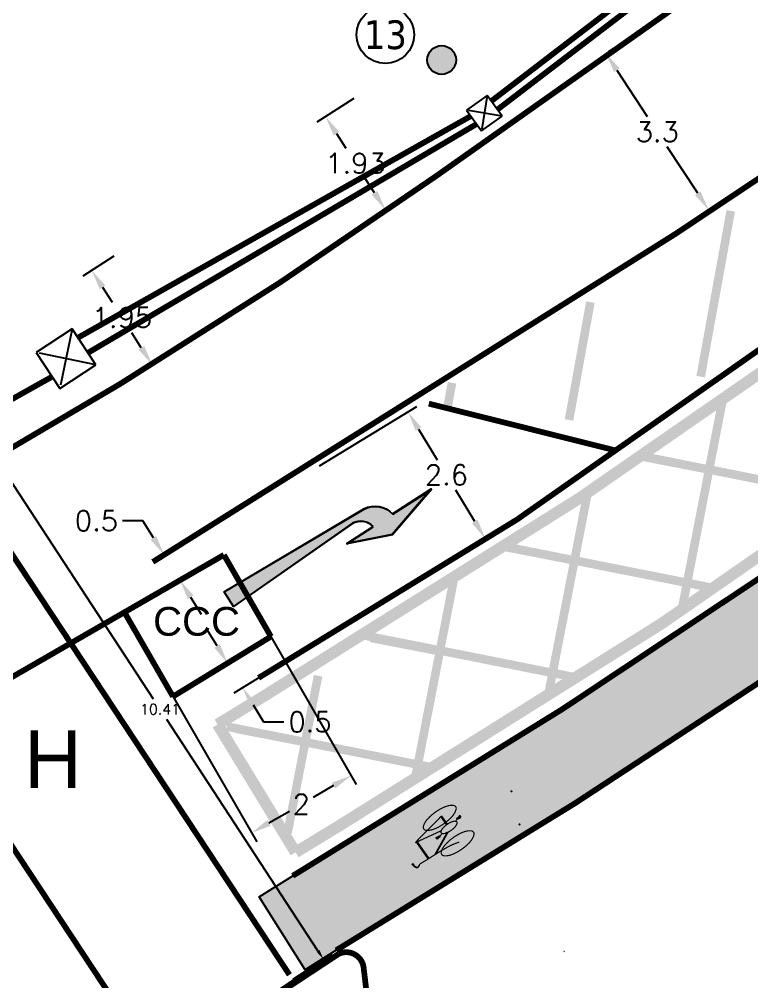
# Model space of a CAD drawing. Extents: x 375488 to 375825, y 165886 to 166087.
# Drawn here: x 375619.5 to 375632.26, y 165953.28 to 165970.04 of the extents above; entities that cross this region are included whole.
import ezdxf
from ezdxf.enums import TextEntityAlignment as Align

# ---------------------------------------------------------------- set-up
doc = ezdxf.new("R2010")
doc.units = 0
for name, pattern in [('1004', [6, 4, -2]), ('1010', [2, 1, -1]), ('1041', [2, 1, 0, 1]), ('1043', [2, 1, 0, 1]), ('1043_200', [100, 100, 0]), ('1055', [0.6, 0.1, -0.5]), ('DUCT1', [2, 1, -0.5, 0, -0.5])]:
    doc.linetypes.add(name, pattern=pattern)
doc.layers.get('0').update_dxf_attribs({"linetype": 'CONTINUOUS'})
for name, color, linetype in [('00-Prop', 7, 'CONTINUOUS'), ('00-Prop refreshed', 7, 'CONTINUOUS'), ('ducts', 3, 'CONTINUOUS'), ('ELEC LOOPS NEW', 1, 'CONTINUOUS'), ('Existing', 8, 'CONTINUOUS'), ('KTS_LINES_YEL', 50, 'CONTINUOUS'), ('LINES', 7, 'CONTINUOUS'), ('NUMBERS', 7, 'CONTINUOUS'), ('Rd Marks White new', 7, 'CONTINUOUS'), ('Rd Marks yellow new', 40, 'CONTINUOUS'), ('ROAD MARKINGS WHITE', 7, 'CONTINUOUS'), ('SETOUT DIMS', 1, 'CONTINUOUS'), ('SETOUT KERBS AND ISLAND', 170, 'CONTINUOUS'), ('SIGSnumbers', 7, 'CONTINUOUS')]:
    doc.layers.add(name, color=color, linetype=linetype)
doc.styles.add('KTS_tahoma', font='tahoma.ttf')
doc.styles.get("Standard").update_dxf_attribs({"font": 'romans.shx'})
doc.dimstyles.get("Standard").update_dxf_attribs({"dimtxt": 0.18, "dimasz": 0.18, "dimexe": 0.18, "dimexo": 0.0625, "dimgap": 0.09, "dimtad": 0, "dimtih": 1, "dimtoh": 1, "dimdec": 4, "dimzin": 0, "dimdsep": 46, "dimtxsty": 'Standard', "dimcen": 0.09, "dimadec": 0, "dimazin": 0, "dimtfac": 1, "dimtdec": 4, "dimtofl": 0, "dimtmove": 0, "dimatfit": 3, "dimfxl": 1, "dimtolj": 1, "dimtzin": 0, "dimarcsym": 0})

# ---------------------------------------------------------------- blocks, each defined once
blk = doc.blocks.new('JBOX8')
at = {"color": 0, "linetype": 'ByBlock'}
for p, q in [((0.375, 0.375), (-0.375, 0.375)), ((-0.375, 0.375), (-0.375, -0.375)), ((-0.375, 0.375), (0.375, -0.375)), ((0.375, 0.375), (-0.375, -0.375)), ((0.375, -0.375), (0.375, 0.375)), ((-0.375, -0.375), (0.375, -0.375))]:
    blk.add_line(p, q, dxfattribs=at)
blk = doc.blocks.new('poleno')
at = {"layer": 'NUMBERS'}
blk.add_circle((0, 0), 1, dxfattribs=at)
at = {"layer": 'NUMBERS', "style": 'KTS_tahoma'}
blk.add_attdef('NUMBER', text='', height=1, dxfattribs=at).set_placement((0, 0), align=Align.MIDDLE)
blk = doc.blocks.new('1038r4')
at = {"linetype": 'Continuous'}
h = blk.add_hatch(color=0, dxfattribs=at)
edge = h.paths.add_edge_path()
edge.add_arc((0.3584595799594155, 2.498570023968249), 0.302694016917024, 461.1355589381031, 535.2597760898309)
edge.add_line((0.0568008924702923, 2.523584102798047), (0.1500000000000199, 0))
edge.add_line((0.1500000000000199, 0), (-0.1499999999999915, 0))
edge.add_line((-0.1499999999999915, 0), (-0.04361041028478496, 2.826159134510711))
edge.add_arc((0.3581137717003315, 2.798517716250345), 0.4026740200150185, 458.29788334228203, 536.063855733046, ccw=False)
edge.add_line((0.3000000000000114, 3.196976190791695), (0.3000000000000114, 4))
edge.add_line((0.3000000000000114, 4), (0.6000000000000085, 3))
edge.add_line((0.6000000000000085, 3), (0.3000000000000114, 2.25))
edge.add_line((0.3000000000000114, 2.25), (0.3000000000000114, 2.795565218185821))
at = {"color": 0, "linetype": 'Continuous'}
blk.add_lwpolyline([(0.3000000000000114, 2.795565218185821, 0.335198107483375), (0.0568008924702923, 2.523584102798047), (0.1500000000000199, 0), (-0.1499999999999915, 0), (-0.04361041028478496, 2.826159134510711, -0.3529697987741943), (0.3000000000000114, 3.196976190791695), (0.3000000000000114, 4), (0.6000000000000085, 3), (0.3000000000000114, 2.25)], format="xyb", close=True, dxfattribs=at)
blk = doc.blocks.new('*D235')
at = {"layer": 'SETOUT DIMS', "color": 0, "lineweight": -2, "transparency": 16777216}
for p, q in [((375629.7696544306, 165969.476143043), (375629.867850872, 165969.5406699553)), ((375629.9096300844, 165969.1493203706), (375630.4392374501, 165968.3433689188)), ((375631.3171187761, 165967.0074174671), (375630.7875114104, 165967.8133689188)), ((375631.5615585821, 165966.7492403495), (375631.6597550234, 165966.8137672617))]:
    blk.add_line(p, q, dxfattribs=at)
at = {"layer": 'SETOUT DIMS', "color": 0, "transparency": 16777216}
for points in [[(375629.9583800669, 165969.1813549922), (375629.8608801019, 165969.1172857489), (375629.7174223545, 165969.4418202656)], [(375631.3658687587, 165967.0394520888), (375631.2683687937, 165966.9753828455), (375631.5093265059, 165966.7149175721)]]:
    blk.add_solid(points, dxfattribs=at)
at = {"layer": 'SETOUT DIMS', "color": 0, "transparency": 16777216, "insert": (375630.6133744302, 165968.0783689189), "char_height": 0.35, "attachment_point": 5}
blk.add_mtext('\\A1;3.3', dxfattribs=at)
blk = doc.blocks.new('*D238')
at = {"layer": 'SETOUT DIMS', "color": 0, "lineweight": -2, "transparency": 16777216}
for p, q in [((375624.7284266569, 165962.2600180559), (375626.4249902098, 165963.2945967732)), ((375626.4535344644, 165962.9020598634), (375626.7787244976, 165962.3687939564)), ((375627.4363107737, 165961.2904449722), (375627.1019229532, 165961.8387939564)), ((375626.0756509521, 165960.050759738), (375627.7722145049, 165961.0853384552))]:
    blk.add_line(p, q, dxfattribs=at)
at = {"layer": 'SETOUT DIMS', "color": 0, "transparency": 16777216}
for points in [[(375626.5033380833, 165962.9324305289), (375626.4037308455, 165962.8716891979), (375626.2713104715, 165963.2008815768)], [(375627.4861143925, 165961.3208156377), (375627.3865071547, 165961.2600743067), (375627.6185347666, 165960.9916232588)]]:
    blk.add_solid(points, dxfattribs=at)
at = {"layer": 'SETOUT DIMS', "color": 0, "transparency": 16777216, "insert": (375626.9403237254, 165962.1037939564), "char_height": 0.35, "attachment_point": 5}
blk.add_mtext('\\A1;2.6', dxfattribs=at)
blk = doc.blocks.new('*D245')
at = {"layer": 'SETOUT DIMS', "color": 0, "lineweight": -2, "transparency": 16777216}
for p, q in [((375629.7696544306, 165969.476143043), (375629.867850872, 165969.5406699553)), ((375629.9096300844, 165969.1493203706), (375630.4392374501, 165968.3433689188)), ((375631.3171187761, 165967.0074174671), (375630.7875114104, 165967.8133689188)), ((375631.5615585821, 165966.7492403495), (375631.6597550234, 165966.8137672617))]:
    blk.add_line(p, q, dxfattribs=at)
at = {"layer": 'SETOUT DIMS', "color": 0, "transparency": 16777216}
for points in [[(375629.9583800669, 165969.1813549922), (375629.8608801019, 165969.1172857489), (375629.7174223545, 165969.4418202656)], [(375631.3658687587, 165967.0394520888), (375631.2683687937, 165966.9753828455), (375631.5093265059, 165966.7149175721)]]:
    blk.add_solid(points, dxfattribs=at)
at = {"layer": 'SETOUT DIMS', "color": 0, "transparency": 16777216, "insert": (375630.6133744302, 165968.0783689189), "char_height": 0.35, "attachment_point": 5}
blk.add_mtext('\\A1;3.3', dxfattribs=at)
blk = doc.blocks.new('*D253')
at = {"layer": 'SETOUT DIMS', "color": 0, "lineweight": -2, "transparency": 16777216}
for p, q in [((375621.1504144376, 165965.9131999704), (375620.6112987717, 165965.5669171168)), ((375620.9519006107, 165965.3697106584), (375621.1193498432, 165965.1090148035)), ((375621.6272267873, 165964.3183189488), (375621.4597775548, 165964.5790148035)), ((375622.2040455645, 165964.2728385123), (375621.6649298986, 165963.9265556587))]:
    blk.add_line(p, q, dxfattribs=at)
at = {"layer": 'SETOUT DIMS', "color": 0, "transparency": 16777216}
for points in [[(375621.0009814231, 165965.4012360709), (375620.9028197983, 165965.3381852459), (375620.7627481355, 165965.6641955326)], [(375621.6763075998, 165964.3498443613), (375621.578145975, 165964.2867935362), (375621.8163792625, 165964.0238340745)]]:
    blk.add_solid(points, dxfattribs=at)
at = {"layer": 'SETOUT DIMS', "color": 0, "transparency": 16777216, "insert": (375621.289563699, 165964.8440148036), "char_height": 0.35, "attachment_point": 5}
blk.add_mtext('\\A1;1.95', dxfattribs=at)
blk = doc.blocks.new('*D254')
at = {"layer": 'SETOUT DIMS', "color": 0, "lineweight": -2, "transparency": 16777216}
for p, q in [((375625.3303136532, 165968.6574564671), (375624.6852922669, 165968.2431486334)), ((375625.025894105, 165968.0459421731), (375625.1872823533, 165967.7946824499)), ((375625.6890983093, 165967.0134227266), (375625.5277100609, 165967.2646824499)), ((375626.3718228047, 165967.0359672701), (375625.7268014184, 165966.6216594364))]:
    blk.add_line(p, q, dxfattribs=at)
at = {"layer": 'SETOUT DIMS', "color": 0, "transparency": 16777216}
for points in [[(375625.0749749175, 165968.0774675854), (375624.9768132924, 165968.0144167609), (375624.8367416314, 165968.3404270484)], [(375625.7381791218, 165967.0449481389), (375625.6400174967, 165966.9818973143), (375625.8782507828, 165966.7189378514)]]:
    blk.add_solid(points, dxfattribs=at)
at = {"layer": 'SETOUT DIMS', "color": 0, "transparency": 16777216, "insert": (375625.3574962071, 165967.5296824499), "char_height": 0.35, "attachment_point": 5}
blk.add_mtext('\\A1;1.93', dxfattribs=at)
blk = doc.blocks.new('*D255')
at = {"layer": 'SETOUT DIMS', "color": 0, "lineweight": -2, "transparency": 16777216}
for p, q in [((375629.5686815081, 165971.5419800481), (375630.0468649864, 165971.8491251485)), ((375630.0845680932, 165971.457361858), (375630.2239156208, 165971.2404165596)), ((375630.7036908515, 165970.4934712613), (375630.5643433239, 165970.7104165596)), ((375630.5661092101, 165969.9891196987), (375631.0442926883, 165970.296264799))]:
    blk.add_line(p, q, dxfattribs=at)
at = {"layer": 'SETOUT DIMS', "color": 0, "transparency": 16777216}
for points in [[(375630.133648906, 165971.48888727), (375630.0354872805, 165971.4258364461), (375629.8954156213, 165971.7518467344)], [(375630.7527716643, 165970.5249966733), (375630.6546100388, 165970.4619458494), (375630.8928433233, 165970.198986385)]]:
    blk.add_solid(points, dxfattribs=at)
at = {"layer": 'SETOUT DIMS', "color": 0, "transparency": 16777216, "insert": (375630.3941294723, 165970.9754165597), "char_height": 0.35, "attachment_point": 5}
blk.add_mtext('\\A1;1.85', dxfattribs=at)
blk = doc.blocks.new('*D287')
at = {"layer": 'SETOUT DIMS', "color": 0, "lineweight": -2, "transparency": 16777216}
for p, q in [((375621.651586559, 165961.3058339607), (375621.301586559, 165961.3058339607)), ((375621.8375845323, 165961.0093466019), (375621.651586559, 165961.3058339607)), ((375622.0344925544, 165960.7197035382), (375622.1760617186, 165960.8085153436)), ((375622.3108385186, 165960.2791982811), (375622.4524076828, 165960.3680100865)), ((375622.4859264428, 165959.9758666271), (375622.6719244161, 165959.6793792683))]:
    blk.add_line(p, q, dxfattribs=at)
at = {"layer": 'SETOUT DIMS', "color": 0, "transparency": 16777216}
for points in [[(375621.8869990921, 165961.0403462641), (375621.7881699725, 165960.9783469397), (375622.0235825055, 165960.7128592431)], [(375622.5353410027, 165960.0068662893), (375622.436511883, 165959.9448669649), (375622.2999284696, 165960.2723539859)]]:
    blk.add_solid(points, dxfattribs=at)
at = {"layer": 'SETOUT DIMS', "color": 0, "transparency": 16777216, "insert": (375620.8449198923, 165961.3058339607), "char_height": 0.35, "attachment_point": 5}
blk.add_mtext('\\A1;0.5', dxfattribs=at)
blk = doc.blocks.new('*D288')
at = {"layer": 'SETOUT DIMS', "color": 0, "lineweight": -2, "transparency": 16777216}
for p, q in [((375622.9474340256, 165959.1261370657), (375622.7646534269, 165959.4246186443)), ((375623.6583954261, 165959.1510965639), (375622.9767098125, 165958.7336540364)), ((375623.919765147, 165958.7242785788), (375623.2380795333, 165958.3068360512)), ((375623.5743649438, 165958.1023559234), (375623.7571455425, 165957.8038743449)), ((375623.7571455425, 165957.8038743449), (375624.1071455425, 165957.8038743449))]:
    blk.add_line(p, q, dxfattribs=at)
at = {"layer": 'SETOUT DIMS', "color": 0, "transparency": 16777216}
for points in [[(375622.9971809554, 165959.1566004988), (375622.8976870959, 165959.0956736326), (375623.1302146243, 165958.8276554871)], [(375623.6241118736, 165958.1328193565), (375623.5246180141, 165958.0718924903), (375623.3915843451, 165958.400837502)]]:
    blk.add_solid(points, dxfattribs=at)
at = {"layer": 'SETOUT DIMS', "color": 0, "transparency": 16777216, "insert": (375624.5638122092, 165957.8038743448), "char_height": 0.35, "attachment_point": 5}
blk.add_mtext('\\A1;0.5', dxfattribs=at)
blk = doc.blocks.new('*D289')
at = {"layer": 'SETOUT DIMS', "color": 0, "lineweight": -2, "transparency": 16777216}
for p, q in [((375623.2570636849, 165960.3788667415), (375625.3690095232, 165956.7139149679)), ((375621.5245738477, 165959.3805112575), (375623.636519686, 165955.7155594839)), ((375624.9758850512, 165956.6951226963), (375624.6195594443, 165956.4897883757)), ((375623.8499005041, 165956.0462687618), (375624.206226111, 165956.2516030824))]:
    blk.add_line(p, q, dxfattribs=at)
at = {"layer": 'SETOUT DIMS', "color": 0, "transparency": 16777216}
for points in [[(375624.9467599221, 165956.7456648039), (375625.0050101803, 165956.6445805889), (375625.2791376963, 165956.8698734711)], [(375623.8207753749, 165956.0968108693), (375623.8790256332, 165955.9957266543), (375623.546647859, 165955.8715179871)]]:
    blk.add_solid(points, dxfattribs=at)
at = {"layer": 'SETOUT DIMS', "color": 0, "transparency": 16777216, "insert": (375624.4128927776, 165956.3706957291), "char_height": 0.35, "attachment_point": 5}
blk.add_mtext('\\A1;2', dxfattribs=at)
blk = doc.blocks.new('*D369')
at = {"color": 0, "lineweight": -2, "transparency": 16777216}
for p, q in [((375618.5769606422, 165962.0351282567), (375619.2549834634, 165962.4785759928)), ((375619.2028660257, 165962.229409838), (375621.8353218498, 165958.2044369281)), ((375624.7032287236, 165953.819464018), (375622.0707728995, 165957.844436928)), ((375624.2743720572, 165953.3238988442), (375624.9523948784, 165953.7673465803))]:
    blk.add_line(p, q, dxfattribs=at)
at = {"color": 0, "transparency": 16777216}
for points in [[(375619.2279729918, 165962.2458305645), (375619.1777590596, 165962.2129891116), (375619.1043416672, 165962.3800516343)], [(375624.7283356897, 165953.8358847444), (375624.6781217575, 165953.8030432916), (375624.8017530821, 165953.6688222217)]]:
    blk.add_solid(points, dxfattribs=at)
at = {"color": 0, "transparency": 16777216, "insert": (375621.9530473747, 165958.024436928), "char_height": 0.18, "attachment_point": 5}
blk.add_mtext('\\A1;10.41', dxfattribs=at)

msp = doc.modelspace()

# ---------------------------------------------------------------- hatches: boundary and pattern name
at = {"layer": '00-Prop', "true_color": 0xf7abae}
h = msp.add_hatch(color=241, dxfattribs=at)
h.dxf.hatch_style = 1
h.paths.add_polyline_path([(375624.2640631493, 165955.1241132326), (375623.6781581636, 165954.7587776838), (375624.4812180791, 165953.4870376559), (375625.0199938545, 165953.828446379, 0.0215848116426973), (375637.289380727, 165961.8723637749), (375637.8541960462, 165962.2868005178, -0.05981332230977058), (375638.6816105717, 165963.3388864053), (375638.046061623, 165964.279062888, -0.02456264661017502)])
at = {"layer": 'Existing'}
h = msp.add_hatch(color=7, dxfattribs=at)
h.dxf.hatch_style = 1
h.paths.add_polyline_path([(375626.6073983138, 165969.3275951743, 1), (375627.1089119489, 165969.3275951743, 1)])

# ---------------------------------------------------------------- linework, layer by layer
msp.add_lwpolyline([(375624.7265577912, 165953.6219517589), (375623.6503484249, 165952.8925717175)])
at = {"layer": '00-Prop', "color": 241, "true_color": 0xf7abae, "flags": 128}
msp.add_lwpolyline([(375638.046061623, 165964.279062888), (375638.6816105717, 165963.3388864053, 0.05981332230977036), (375637.8541960462, 165962.2868005178), (375637.289380727, 165961.8723637749, -0.02158481164269131), (375625.0199938545, 165953.828446379), (375624.4812180791, 165953.4870376559), (375623.6781581636, 165954.7587776838), (375624.2640631493, 165955.1241132326, 0.02456264661017512)], format="xyb", close=True, dxfattribs=at)
at = {"layer": '00-Prop', "linetype": '1010', "const_width": 0.1, "flags": 128}
for points in [[(375638.046061623, 165964.279062888, -0.02456264660497209), (375624.2640631493, 165955.1241132326)], [(375637.289380727, 165961.8723637749, -0.02158481164689539), (375625.0199938545, 165953.828446379, -0.02522736893720267)]]:
    msp.add_lwpolyline(points, format="xyb", dxfattribs=at)
at = {"layer": '00-Prop refreshed', "linetype": '1004', "const_width": 0.1, "flags": 128}
for points in [[(375621.8268564488, 165960.5894453884), (375630.9368647337, 165966.3045054972), (375633.9933440089, 165968.342577219), (375644.1870754361, 165975.3305743933), (375665.2766911928, 165989.347512114)], [(375668.1748269036, 165988.7864665917), (375661.6527035236, 165984.0959513485), (375640.4707291126, 165969.8598008752), (375638.6436047041, 165968.623017875), (375636.8164802955, 165967.3862348747), (375629.8851947784, 165962.5301139057), (375628.1713385582, 165961.3278065324), (375623.6692907214, 165958.5708960295)]]:
    msp.add_lwpolyline(points, dxfattribs=at)
at = {"layer": '00-Prop refreshed', "const_width": 0.15, "flags": 128}
for points in [[(375631.8923717737, 165966.7012558579), (375631.3686807156, 165963.8151172996)], [(375629.448171258, 165965.1126001775), (375629.0759812593, 165963.0614061952)]]:
    msp.add_lwpolyline(points, dxfattribs=at)
at = {"layer": '00-Prop refreshed', "color": 114, "linetype": 'Continuous', "true_color": 0x139b48}
msp.add_lwpolyline([(375625.6671214215, 165961.2010263095, 0.335198107483375), (375625.3068202827, 165961.2584947562), (375623.2345521577, 165959.8152804216), (375623.0723041806, 165960.0676206561), (375625.5070213617, 165961.5065947512, -0.3529697987741943), (375626.0047618847, 165961.4181200371), (375626.6802126057, 165961.8524166658), (375626.0013264679, 165961.059249841), (375625.2082279047, 165960.9059701327)], format="xyb", close=True, dxfattribs=at)
at = {"layer": 'ducts', "linetype": 'DUCT1', "const_width": 0.1, "flags": 128}
for points in [[(375627.7116518435, 165968.6034426604), (375638.4814484715, 165976.8554197252)], [(375627.8283901809, 165968.4634292193), (375638.5928643942, 165976.6896653771)], [(375627.3568010911, 165968.3460435291), (375620.5224064589, 165964.4923633039)], [(375627.4584841038, 165968.2081293706), (375620.6962339282, 165964.2286681533)], [(375620.0718490481, 165963.8131513), (375607.1110607386, 165956.5531962514)]]:
    msp.add_lwpolyline(points, dxfattribs=at)
at = {"layer": 'ELEC LOOPS NEW', "const_width": 0.1, "flags": 128}
for points in [[(375616.09643382, 165956.6954135115), (375623.0654673902, 165960.7113521527)], [(375623.8847500525, 165959.2896151972), (375623.0654673902, 165960.7113521527)], [(375622.1785164185, 165958.245696178), (375621.332977553, 165959.7129966687)], [(375623.8847500525, 165959.2896151972), (375622.1785164185, 165958.245696178)]]:
    msp.add_lwpolyline(points, dxfattribs=at)
at = {"layer": 'Existing', "color": 7}
msp.add_circle((375626.8581551313, 165969.3275951743), 0.2507568175432342, dxfattribs=at)
at = {"layer": 'KTS_LINES_YEL', "color": 40, "linetype": '1043_200', "const_width": 0.2, "flags": 128}
for points in [[(375636.5032094, 165966.7200290471), (375629.2539653952, 165961.6957969766), (375623.7475098569, 165958.2429210589), (375622.9554350422, 165957.7599702786)], [(375637.8999345205, 165964.5138070939), (375630.6907830372, 165959.5173619392), (375625.1196477446, 165956.0239279592), (375624.313609927, 165955.5324635346)], [(375622.9554350422, 165957.7599702786), (375624.313609927, 165955.5324635346)]]:
    msp.add_lwpolyline(points, dxfattribs=at)
at = {"layer": 'KTS_LINES_YEL', "color": 40, "linetype": '1043', "const_width": 0.1500000059604645, "flags": 128}
for points in [[(375631.0417557905, 165959.7606105541), (375631.7499666405, 165963.4030680681)], [(375630.2718721203, 165962.4446508382), (375633.8782820745, 165961.7269011367)], [(375628.7163971246, 165958.2793042589), (375629.4051068369, 165961.8214638665)], [(375627.9261992638, 165960.8632084508), (375631.5334222708, 165960.1452969351)], [(375626.3964368996, 165956.8245508817), (375627.0631033759, 165960.2533381078)], [(375625.4636869691, 165959.3190664268), (375629.1914188099, 165958.5771711764)], [(375623.1160306484, 165957.723635014), (375626.6944901348, 165957.01144803)]]:
    msp.add_lwpolyline(points, dxfattribs=at)
at = {"layer": 'LINES', "linetype": 'Continuous'}
for p, q in [((375628.0719012618, 165956.5971204042), (375628.0790430307, 165956.5902651548)), ((375628.0719012618, 165956.5971204042), (375628.0790430307, 165956.5902651548)), ((375628.0720444918, 165956.5901218653), (375628.0788997412, 165956.597263664)), ((375628.0720444918, 165956.5901218653), (375628.0788997412, 165956.597263664)), ((375628.2127452493, 165956.0198821723), (375628.2198870778, 165956.0130269229)), ((375628.2127452493, 165956.0198821723), (375628.2198870778, 165956.0130269229)), ((375628.2128885388, 165956.0128836632), (375628.2197437882, 165956.0200254619)), ((375628.2128885388, 165956.0128836632), (375628.2197437882, 165956.0200254619))]:
    msp.add_line(p, q, dxfattribs=at)
for centre in [(375628.0718989372, 165956.597487092, -0.0005), (375628.0718989372, 165956.597487092, -0.0005), (375628.2125684023, 165956.0198518336, -0.0005), (375628.2125684023, 165956.0198518336, -0.0005)]:
    msp.add_circle(centre, 0.0025, dxfattribs=at)
msp.add_3dface([(375628.9867253304, 165953.8090176284), (375628.9871528149, 165953.80926916), (375628.9866960645, 165953.8090251684)], dxfattribs=at)
msp.add_3dface([(375628.9867253304, 165953.8090176284), (375628.9871528149, 165953.80926916), (375628.9866960645, 165953.8090251684)], dxfattribs=at)
at = {"layer": 'Rd Marks White new', "linetype": '1004', "const_width": 0.1, "flags": 128}
for points in [[(375621.8268564488, 165960.5894453884), (375621.8268564488, 165960.5894453884), (375630.9368647337, 165966.3045054972), (375633.9933440089, 165968.342577219), (375644.1870754361, 165975.3305743933), (375685.353836894, 166002.6915248334)], [(375626.6341319084, 165963.3451324701), (375629.8851947784, 165962.5301139057)]]:
    msp.add_lwpolyline(points, dxfattribs=at)
at = {"layer": 'Rd Marks White new', "linetype": '1004', "flags": 128}
msp.add_lwpolyline([(375637.1987122893, 165967.660705328, 0.1, 0.1, 0), (375628.1713385582, 165961.3278065324, 0.1, 0.1, 0), (375623.6692907214, 165958.5708960295, 0, 0, 0)], format="xyseb", dxfattribs=at)
at = {"layer": 'Rd Marks White new', "linetype": '1041', "const_width": 0.15}
for points in [[(375631.8923717737, 165966.7012558579), (375631.3686807156, 165963.8151172996)], [(375629.448171258, 165965.1126001775), (375629.0759812593, 165963.0614061952)], [(375627.0380070806, 165963.7075801194), (375626.9568454623, 165963.2642304599)]]:
    msp.add_lwpolyline(points, dxfattribs=at)
at = {"layer": 'Rd Marks White new', "linetype": '1055', "const_width": 0.1, "flags": 128}
for points in [[(375618.5787597895, 165961.9298273921), (375624.2068817616, 165953.4011448026)], [(375616.1573286057, 165960.5155556202), (375621.8508707285, 165951.887737304)]]:
    msp.add_lwpolyline(points, dxfattribs=at)
at = {"layer": 'Rd Marks yellow new', "const_width": 0.15}
for points in [[(375631.4601647854, 165961.9124006033), (375631.761236608, 165963.461758554)], [(375630.2652324438, 165962.4401165247), (375631.8201584816, 165962.1379369497)], [(375629.1401981711, 165960.4589396715), (375629.4120255709, 165961.8574497104)], [(375627.9429017305, 165960.8541646004), (375629.3381804824, 165960.5829757154)], [(375625.6205558181, 165959.2682023346), (375626.8562480807, 165959.0280430913)], [(375624.500449121, 165957.5521331131), (375624.7055960298, 165958.6072413921)], [(375623.2921999097, 165957.6829577386), (375624.3738235831, 165957.4728021622)], [(375624.1748332977, 165955.8774317503), (375624.500449121, 165957.5521331131)]]:
    msp.add_lwpolyline(points, dxfattribs=at)
at = {"layer": 'ROAD MARKINGS WHITE', "color": 7}
msp.add_line((375626.9426276198, 165955.8476673127), (375626.956226264, 165955.8826800655), dxfattribs=at)
at = {"layer": 'ROAD MARKINGS WHITE', "color": 7, "const_width": 0.020835}
for points in [[(375626.5473395027, 165955.9392024263, 0.213749150069638), (375626.584523391, 165955.9170495048, 0.09389705116024011), (375626.6793385941, 165955.9238026951, 0.05056578047017974), (375626.7770389391, 165955.9605099474, 0.03799177712489875), (375626.8963086465, 165956.0314193791, 0.03799177712489765), (375627.0034757611, 165956.1195591551, 0.05056578047017844), (375627.0711515457, 165956.1990120844, 0.09389705116023894), (375627.1096709252, 165956.2859130954, 0.213749150069637), (375627.1014466927, 165956.3284072772, 0.2137491500696375), (375627.0642628044, 165956.3505601988, 0.09389705116023882), (375626.9694476013, 165956.3438070084, 0.05056578047017845), (375626.8717472563, 165956.3070997561, 0.03799177712489694), (375626.752477549, 165956.2361903245, 0.03799177712489826), (375626.6453104343, 165956.1480505484, 0.05056578047017754), (375626.5776346498, 165956.0685976192, 0.09389705116023993), (375626.5391152702, 165955.9816966082, 0.2137491500696374)], [(375626.8495648953, 165955.8714137931, 0.2118475554080519), (375626.8681355699, 165955.8602582541, 0.09452538941678633), (375626.9149181899, 165955.863306865, 0.05121271341255291), (375626.9631488545, 165955.8812356197, 0.03854372650898667), (375627.0218871129, 165955.916069708, 0.038543726508988), (375627.0745826738, 165955.9595067264, 0.05121271341255187), (375627.1078107199, 165955.9987945644, 0.09452538941678272), (375627.1265498477, 165956.0417684245, 0.2118475554080525), (375627.1223561273, 165956.063022335, 0.2118475554080506), (375627.1037854527, 165956.074177874, 0.094525389416784), (375627.0570028327, 165956.0711292631, 0.05121271341255283), (375627.008772168, 165956.0532005084, 0.03854372650898816), (375626.9500339097, 165956.01836642, 0.03854372650898842), (375626.8973383487, 165955.9749294017, 0.05121271341255319), (375626.8641103026, 165955.9356415638, 0.0945253894167866), (375626.8453711749, 165955.8926677036, 0.2118475554080502)], [(375626.8587033834, 165955.4959166744, 0.213749150069638), (375626.8958872717, 165955.4737637528, 0.09389705116024011), (375626.9907024748, 165955.4805169431, 0.05056578047017817), (375627.0884028198, 165955.5172241954, 0.03799177712489763), (375627.2076725271, 165955.5881336271, 0.03799177712489767), (375627.3148396418, 165955.6762734031, 0.05056578047017853), (375627.3825154263, 165955.7557263324, 0.0938970511602401), (375627.4210348059, 165955.8426273433, 0.2137491500696377), (375627.4128105734, 165955.8851215252, 0.2137491500696369), (375627.375626685, 165955.9072744468, 0.09389705116023966), (375627.2808114819, 165955.9005212565, 0.05056578047018), (375627.183111137, 165955.8638140041, 0.03799177712489805), (375627.0638414296, 165955.7929045725, 0.03799177712489751), (375626.956674315, 165955.7047647965, 0.05056578047017759), (375626.8889985304, 165955.6253118672, 0.09389705116023898), (375626.8504791508, 165955.5384108562, 0.2137491500696375)]]:
    msp.add_lwpolyline(points, format="xyb", close=True, dxfattribs=at)
at = {"layer": 'ROAD MARKINGS WHITE', "color": 7}
for points, const_width in [([(375626.8201307348, 165956.1308109684), (375626.4104292976, 165955.7155075168)], 0.020835), ([(375626.8201307348, 165956.1308109684), (375626.8482418717, 165956.1632867621)], 0.020835), ([(375626.9500339097, 165956.01836642), (375626.8542296388, 165956.154762036)], 0.04167), ([(375626.8482418717, 165956.1632867621), (375626.8712790907, 165956.1667375699)], 0.012501), ([(375627.1051219194, 165956.0774896018), (375627.1243407818, 165956.1147945788)], 0.018939015), ([(375627.1198798012, 165956.1116611864), (375627.1673284119, 165956.1449890871)], 0.04167), ([(375627.1717556939, 165956.1394716839), (375627.1767987623, 165956.1476795746), (375627.1744777191, 165956.1527732841), (375627.1666613542, 165956.1530465073), (375627.1552289583, 165956.1511915046)], 0.012501), ([(375626.8486510465, 165955.9089635049), (375626.425660967, 165955.7136995677)], 0.020835), ([(375626.9596770718, 165955.8596428466), (375626.9792634829, 165955.8861308734)], 0.012501), ([(375626.4196732001, 165955.7222242938), (375626.3940990221, 165955.704260993)], 0.012501), ([(375626.425660967, 165955.7136995677), (375626.400086789, 165955.6957362669)], 0.012501), ([(375626.424553054, 165955.6961685298), (375626.4163886377, 165955.7077921303)], 0.020835), ([(375626.6292450428, 165955.4238588838), (375626.431648734, 165955.7051748418)], 0.04167), ([(375627.1655935194, 165955.7114762841), (375627.1192394568, 165955.6962911391), (375627.0746512111, 165955.6791761027), (375627.0315109433, 165955.660318186), (375626.9895008143, 165955.6399044003), (375626.948302985, 165955.6181217567), (375626.9075996164, 165955.5951572664), (375626.8670728694, 165955.5711979407), (375626.826404905, 165955.5464307906), (375626.7855627164, 165955.5211683007), (375626.7456526267, 165955.4962248486), (375626.7080657912, 165955.4725402852), (375626.6741933654, 165955.4510544616), (375626.6454265044, 165955.4327072286), (375626.6231563638, 165955.4184384372), (375626.6087740987, 165955.4091879384), (375626.6036708648, 165955.405895583)], 0.020835), ([(375626.8313305757, 165955.8177742844), (375626.7810215752, 165955.7836159788)], 0.04167), ([(375626.789150969, 165955.7767779001), (375626.782537518, 165955.7772474952), (375626.7772701422, 165955.7786933859), (375626.7743136547, 165955.7829025086), (375626.7751306785, 165955.7869890162), (375626.7784723922, 165955.7923558652)], 0.012501), ([(375626.9536893049, 165955.8681675726), (375626.790300988, 165955.5751761674)], 0.03291930000000001), ([(375626.9536893049, 165955.8681675726), (375626.790300988, 165955.5751761674)], 0.012501), ([(375626.8589955445, 165955.8545193998), (375626.824771566, 165955.8066748304)], 0.018939015), ([(375626.790300988, 165955.5751761674), (375626.7571159328, 165955.5136753878)], 0.033336), ([(375626.6036708648, 165955.405895583), (375626.4783369339, 165955.3305915718)], 0.020835), ([(375626.7536651249, 165955.5367126067), (375626.7315417548, 165955.495712087)], 0.008334000000000001), ([(375626.7434174296, 165955.5080507603), (375626.7410595711, 165955.50480986)], 0.008334000000000001), ([(375626.7511727326, 165955.5172980691), (375626.7448035118, 165955.5067483107)], 0.012501)]:
    msp.add_lwpolyline(points, dxfattribs=dict(at, const_width=const_width))
for points in [[(375627.1760962859, 165956.132514919), (375627.178076389, 165956.1345806678), (375627.1796829269, 165956.1365128308), (375627.1809626365, 165956.1383222447), (375627.1819622546, 165956.1400197461), (375627.1827285177, 165956.1416161714), (375627.1833081628, 165956.1431223571), (375627.1837479266, 165956.1445491399), (375627.1840945456, 165956.1459073564), (375627.1843869995, 165956.1472055359), (375627.1846332388, 165956.1484429796), (375627.1848334564, 165956.1496166816), (375627.1849878458, 165956.1507236359), (375627.1850966, 165956.1517608368), (375627.1851599123, 165956.1527252781), (375627.1851779758, 165956.1536139541), (375627.1851509837, 165956.1544238587), (375627.1850784188, 165956.155153756), (375627.1849569223, 165956.1558094899), (375627.184782425, 165956.1563986743), (375627.1845508577, 165956.1569289231), (375627.1842581513, 165956.1574078501), (375627.1839002364, 165956.157843069), (375627.1834730441, 165956.158242194), (375627.1829725049, 165956.1586128386), (375627.1823936866, 165956.1589609635), (375627.1817282035, 165956.1592859143), (375627.1809668067, 165956.1595853837), (375627.1801002476, 165956.1598570641), (375627.179119277, 165956.1600986479), (375627.1780146463, 165956.1603078276), (375627.1767771068, 165956.1604822955), (375627.1753974093, 165956.1606197442), (375627.1738644499, 165956.1607165629), (375627.1721597029, 165956.1607639282), (375627.1702627875, 165956.1607517132), (375627.1681533229, 165956.1606697913), (375627.1658109283, 165956.1605080358), (375627.1632152225, 165956.1602563199), (375627.1603458249, 165956.1599045172), (375627.1571823545, 165956.1594425006)], [(375626.7914784765, 165955.7721838465), (375626.7898294575, 165955.7717885739), (375626.7883231782, 165955.7714906807), (375626.7869470048, 165955.7712809264), (375626.7856883032, 165955.7711500702), (375626.7845344394, 165955.7710888711), (375626.7834727796, 165955.7710880887), (375626.7824906895, 165955.771138482), (375626.7815755354, 165955.7712308103), (375626.780715986, 165955.7713569224), (375626.7799059209, 165955.7715130259), (375626.7791405226, 165955.7716964179), (375626.7784149738, 165955.7719043953), (375626.7777244568, 165955.7721342554), (375626.7770641542, 165955.7723832953), (375626.7764292483, 165955.772648812), (375626.7758149217, 165955.7729281027), (375626.7752174792, 165955.7732194011), (375626.7746377149, 165955.7735246881), (375626.7740775452, 165955.7738468811), (375626.7735388866, 165955.7741888977), (375626.7730236554, 165955.7745536551), (375626.7725337681, 165955.7749440709), (375626.7720711412, 165955.7753630627), (375626.771637691, 165955.7758135478), (375626.7712351503, 165955.7762970053), (375626.7708645177, 165955.7768091606), (375626.7705266078, 165955.7773443002), (375626.7702222356, 165955.7778967112), (375626.7699522158, 165955.7784606804), (375626.7697173633, 165955.7790304945), (375626.7695184929, 165955.7796004405), (375626.7693564193, 165955.7801648052), (375626.7692312755, 165955.7807189676), (375626.7691404664, 165955.7812626766), (375626.7690807148, 165955.7817967728), (375626.7690487437, 165955.7823220973), (375626.769041276, 165955.782839491), (375626.7690550346, 165955.7833497949), (375626.7690867425, 165955.7838538498), (375626.7691331225, 165955.7843524967), (375626.7691920752, 165955.7848474648), (375626.769266212, 165955.7853440366), (375626.7693593216, 165955.7858483826), (375626.7694751929, 165955.7863666737), (375626.7696176149, 165955.7869050806), (375626.7697903764, 165955.787469774), (375626.7699972663, 165955.7880669248), (375626.7702420735, 165955.7887027033), (375626.7705272996, 165955.7893818349), (375626.7708502967, 165955.7901032632), (375626.7712071296, 165955.7908644858), (375626.7715938635, 165955.7916630006), (375626.772006563, 165955.7924963055), (375626.7724412929, 165955.7933618984), (375626.7728941183, 165955.794257277), (375626.773361104, 165955.7951799393)]]:
    msp.add_lwpolyline(points, dxfattribs=at)
msp.add_lwpolyline([(375626.478060092, 165955.3285598792, 0.020835, 0.02193282175134905, 0), (375626.47299033, 165955.3196748315, 0.02193282175134905, 0.02290454148432939, 0), (375626.468583493, 165955.3117649345, 0.02290454148432939, 0.02376269993305237, 0), (375626.4647355417, 165955.3047551736, 0.02376269993305237, 0.0245197459537156, 0), (375626.461342437, 165955.2985705347, 0.0245197459537156, 0.02518813232813535, 0), (375626.4583001401, 165955.2931360032, 0.02518813232813535, 0.02578049251002914, 0), (375626.4555046117, 165955.2883765648, 0.02578049251002914, 0.02630992226767176, 0), (375626.4528518128, 165955.2842172055, 0.02630992226767176, 0.02679035902902462, 0), (375626.4502377044, 165955.2805829105, 0.02679035902902462, 0.02723523288634152, 0), (375626.4475601998, 165955.2774181994, 0.02723523288634152, 0.02765336176972097, 0), (375626.4447250224, 165955.2747457263, 0.02765336176972097, 0.02805618816852323, 0), (375626.4416398478, 165955.2726076787, 0.02805618816852323, 0.02846038823751545, 0), (375626.4382123515, 165955.2710462445, 0.02846038823751545, 0.02888702911482184, 0), (375626.4343502095, 165955.2701036113, 0.02888702911482184, 0.02935902513416403, 0), (375626.4299610974, 165955.2698219669, 0.02935902513416403, 0.02989841368843177, 0), (375626.4249526908, 165955.270243499, 0.02989841368843177, 0.03052491400784146, 0), (375626.4192326655, 165955.2714103954, 0.03052491400784146, 0.03125619620004394, 0), (375626.4127201358, 165955.2734154989, 0.03125619620004394, 0.03211292057073713, 0), (375626.4053799697, 165955.2765542733, 0.03211292057073713, 0.03312211170732487, 0), (375626.3971884744, 165955.2811728377, 0.03312211170732487, 0.03431585817461671, 0), (375626.3881219564, 165955.2876173108, 0.03431585817461671, 0.03572963752121176, 0), (375626.3781567228, 165955.2962338119, 0.03572963752121176, 0.0374008980730653, 0), (375626.3672690804, 165955.3073684597, 0.0374008980730653, 0.03936807572913582, 0), (375626.3554353358, 165955.3213673734, 0.03936807572913582, 0.04167, 0), (375626.3426317961, 165955.3385766719, 0.04167, 0.04167, 0)], format="xyseb", dxfattribs=at)
for points in [[(375627.1707968643, 165956.1614989559), (375627.1665328603, 165956.1601124289), (375627.1608216825, 165956.1598540857), (375627.157686726, 165956.1587244319)], [(375627.1833598442, 165956.1585274592), (375627.1772645993, 165956.1606801958), (375627.1707968643, 165956.1614989559), (375627.1665328603, 165956.1601124289)], [(375627.1765347168, 165956.1328228729), (375627.1822886814, 165956.1395453055), (375627.1852801796, 165956.1464720608), (375627.185629516, 165956.1552961495)], [(375627.1852801796, 165956.1464720608), (375627.185629516, 165956.1552961495), (375627.1833598442, 165956.1585274592), (375627.1772645993, 165956.1606801958)], [(375626.7686331603, 165955.7849399575), (375626.7696206141, 165955.7884762655), (375626.771923833, 165955.7929367668), (375626.7731592828, 165955.7954672701)], [(375626.7716569012, 165955.7756929506), (375626.7687534065, 165955.7805726106), (375626.7686331603, 165955.7849399575), (375626.7696206141, 165955.7884762655)], [(375626.7809963151, 165955.7708820719), (375626.7756467961, 165955.7728100113), (375626.7716569012, 165955.7756929506), (375626.7687534065, 165955.7805726106)], [(375626.7913294269, 165955.7716500641), (375626.786702949, 165955.7712431469), (375626.7809963151, 165955.7708820719), (375626.7756467961, 165955.7728100113)]]:
    msp.add_solid(points, dxfattribs=at)
at = {"layer": 'SETOUT KERBS AND ISLAND', "const_width": 0.1, "flags": 128}
msp.add_lwpolyline([(375601.352820456, 165952.9768533111), (375609.9358807206, 165957.3970102966), (375614.1675937176, 165959.6062622368), (375618.4145165682, 165962.0136413574, 0.02475964095319773), (375626.7730219364, 165967.3147363365), (375632.2494317293, 165971.1808073223)], format="xyb", dxfattribs=at)
at = {"layer": 'SETOUT KERBS AND ISLAND', "flags": 128}
msp.add_lwpolyline([(375622.5697581172, 165949.6092118323, 0.1, 0.1, 0), (375629.5929046273, 165943.564653039, 0.1, 0.1, 0.3909632382331709), (375630.304456532, 165943.6133789718, 0.1, 0.1, -0.001372535318975761), (375630.9672252536, 165944.1813770235, 0.1, 0.1, 0.4053948269382432), (375631.0489974618, 165944.8154443204, 0.1, 0.1, 0), (375626.6039441228, 165950.4588558674, 0.1, 0.1, -0.1387564045795141), (375625.5003479123, 165953.5131542087, 0.1, 0.1, 0.5214864998355291), (375625.0675548315, 165953.7669227719, 0.1, 0.1, 0.3520456313705687), (375625.0675548315, 165953.7669227719, 0.1, 0.1, 0), (375621.1920084953, 165951.2161147296, 0.1, 0.1, 0.4085518196505668), (375621.2180089355, 165950.7745990157, 0.1, 0.1, 0), (375623.4885712862, 165948.8170729578, 0, 0, 0)], format="xyseb", close=True, dxfattribs=at)

# ---------------------------------------------------------------- block references
at = {"layer": 'ducts', "linetype": 'DUCT1', "xscale": 0.5900357477988157, "yscale": 0.5900357477988157, "zscale": 0.5900357477988157, "rotation": 305.6577887795727}
msp.add_blockref('JBOX8', (375627.6008375857, 165968.4011815312), dxfattribs=at)
at = {"layer": 'ducts', "linetype": 'DUCT1', "rotation": 303.3928119861031}
msp.add_blockref('JBOX8', (375620.3141613007, 165964.1269175112), dxfattribs=at)
at = {"layer": 'Rd Marks White new', "linetype": '1004', "rotation": 302.8712059714044}
msp.add_blockref('1038r4', (375623.1531392932, 165959.9412643313), dxfattribs=at)
at = {"layer": 'SIGSnumbers', "xscale": 0.5, "yscale": 0.5, "zscale": 0.5}
msp.add_blockref('poleno', (375625.876694262, 165969.7671435475), dxfattribs=at).add_auto_attribs({'NUMBER': '13'})

# ---------------------------------------------------------------- texts
at = {"insert": (375619.5843317509, 165957.6545501053), "char_height": 1, "attachment_point": 1}
msp.add_mtext_dynamic_manual_height_columns('{\\fArial|b0|i0|c0|p34;H}', width=1.858111924899276, gutter_width=1.5, heights=[0], dxfattribs=at)
at = {"layer": 'ELEC LOOPS NEW', "insert": (375621.8321823525, 165959.8045047015), "char_height": 0.5, "attachment_point": 1}
msp.add_mtext_dynamic_manual_height_columns('{\\fArial|b0|i0|c0|p34;CCC}', width=1.858111924899276, gutter_width=1.5, heights=[0], dxfattribs=at)

# ---------------------------------------------------------------- dimensions: what is measured, and where the dimension line sits
at = {"color": 1}
dim = msp.add_aligned_dim(p1=(375618.5246544629, 165962.00091841), p2=(375624.2220658778, 165953.2896889975), distance=0.6926609967971407, text='10.41', dimstyle='Standard', override={"dimzin": 1}, dxfattribs=at)
dim.commit()
dim.dimension.update_dxf_attribs({"geometry": '*D369', "text_midpoint": (375621.9530473747, 165958.024436928)})
at = {"layer": 'SETOUT DIMS', "color": 190}
for p1, p2, distance, text, picture, middle in [((375629.516094923, 165971.508202821), (375630.513522625, 165969.9553424716), 0.4508287354026794, '1.85', '*D255', (375630.3941294723, 165970.9754165597)), ((375625.382900238, 165968.6912336946), (375626.4244093895, 165967.0697444975), -0.6491182686050554, '1.93', '*D254', (375625.3574962071, 165967.5296824499)), ((375621.2030010223, 165965.9469771981), (375622.2566321492, 165964.3066157401), -0.5232476227123091, '1.95', '*D253', (375621.289563699, 165964.8440148036))]:
    dim = msp.add_aligned_dim(p1=p1, p2=p2, distance=distance, text=text, dimstyle='Standard', override={"dimtxt": 0.35, "dimasz": 0.35, "dimdec": 1, "dimzin": 8}, dxfattribs=at)
    dim.commit()
    dim.dimension.update_dxf_attribs({"geometry": picture, "text_midpoint": middle})
at = {"layer": 'SETOUT DIMS'}
for p1, p2, distance, picture, middle in [((375631.509326458, 165966.7149175406), (375629.7174223065, 165969.4418202341), -5.7441464978590935e-08, '*D235', (375630.6133744302, 165968.0783689189)), ((375631.509326458, 165966.7149175406), (375629.7174223065, 165969.4418202341), -5.7441464978590935e-08, '*D245', (375630.6133744302, 165968.0783689189)), ((375622.2578943473, 165960.2459843573), (375621.9815483832, 165960.6864896144), -0.04962080973099842, '*D287', (375620.8449198923, 165961.3058339607)), ((375621.4933683522, 165959.4346635156), (375623.2258581895, 165960.4330189996), -4.112415687943325, '*D289', (375624.4128927776, 165956.3706957291)), ((375623.711695708, 165959.1837359565), (375623.9730654288, 165958.7569179714), -0.6818456947009209, '*D288', (375624.5638122092, 165957.8038743448))]:
    dim = msp.add_aligned_dim(p1=p1, p2=p2, distance=distance, dimstyle='Standard', override={"dimtxt": 0.35, "dimasz": 0.35, "dimdec": 1, "dimzin": 8}, dxfattribs=at)
    dim.commit()
    dim.dimension.update_dxf_attribs({"geometry": picture, "text_midpoint": middle})
dim = msp.add_linear_dim(base=(375626.2713104715, 165963.2008815768), p1=(375626.0222899318, 165960.0182197392), p2=(375624.6750656366, 165962.2274780571), angle=121.37518988097717, dimstyle='Standard', override={"dimtxt": 0.35, "dimasz": 0.35, "dimdec": 1, "dimzin": 8}, dxfattribs=at)
dim.commit()
dim.dimension.update_dxf_attribs({"geometry": '*D238', "text_midpoint": (375626.9403237254, 165962.1037939564), "dimtype": 161})

doc.saveas('drawing.dxf')
